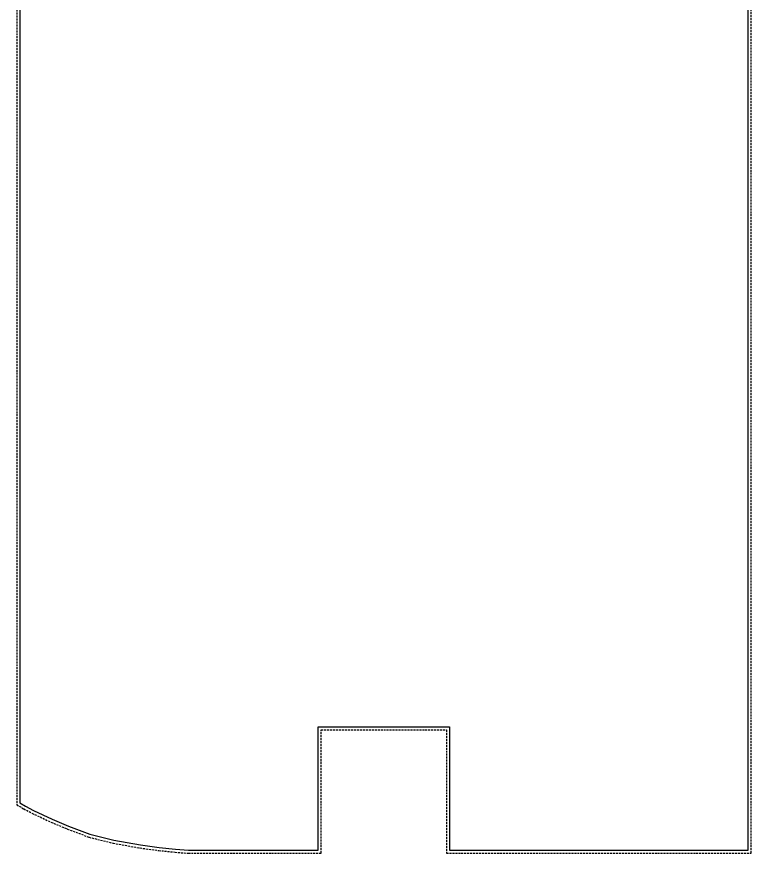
# Model space of a CAD drawing. Extents: x 493682 to 1244665, y -124941 to -2846.
# Drawn here: x 493682 to 517202, y -83085 to -56315 of the extents above; entities that cross this region are included whole.
import ezdxf

# ---------------------------------------------------------------- set-up
doc = ezdxf.new("R2010")
doc.units = 0
doc.header["$MEASUREMENT"] = 0
doc.linetypes.add('HIDDEN', pattern=[9.525, 6.35, -3.175])
doc.layers.add('04 FOOTING', color=2, linetype='Continuous')
doc.layers.add('26 HT (PCC)', color=8, linetype='Continuous')

msp = doc.modelspace()

# ---------------------------------------------------------------- linework, layer by layer
at = {"layer": '04 FOOTING', "linetype": 'Continuous', "ltscale": 1500, "elevation": 0}
msp.add_lwpolyline([(493782.1, -81475.4), (493958.1, -81575), (494215.1, -81712.1), (494815.8, -81996.7), (495342.8, -82216.7), (496028.3, -82475.5), (496795.2, -82665.6), (497645.6, -82817.7), (498240.2, -82896.8), (498768.6, -82950.7), (499182.5, -82985.2), (503332.1, -82985.2), (503331.7, -79035.2), (507541.9, -79035.2), (507541.9, -82985.2), (517102.3, -82985.2), (517102.3, -31705.2), (508501.9, -31705.2), (508501.9, -36755.2), (502382.1, -36755.2), (502382.1, -31705.2), (493782.1, -31705.2)], close=True, dxfattribs=at)
at = {"layer": '26 HT (PCC)', "linetype": 'HIDDEN', "ltscale": 10, "elevation": 0}
msp.add_lwpolyline([(493682.1, -81533.8), (493910, -81662.6), (494170.1, -81801.4), (494775.1, -82088.1), (495305.9, -82309.6), (495998.5, -82571.1), (496774.4, -82763.4), (497630.2, -82916.5), (498228.6, -82996.1), (498759.4, -83050.3), (499178.3, -83085.2), (503432.1, -83085.2), (503431.7, -79135.2), (507441.9, -79135.2), (507441.9, -83085.2), (517202.3, -83085.2), (517202.3, -31605.2), (508401.9, -31605.2), (508401.9, -36655.2), (502482.1, -36655.2), (502482.1, -31605.2), (493682.1, -31605.2)], close=True, dxfattribs=at)

doc.saveas('drawing.dxf')
